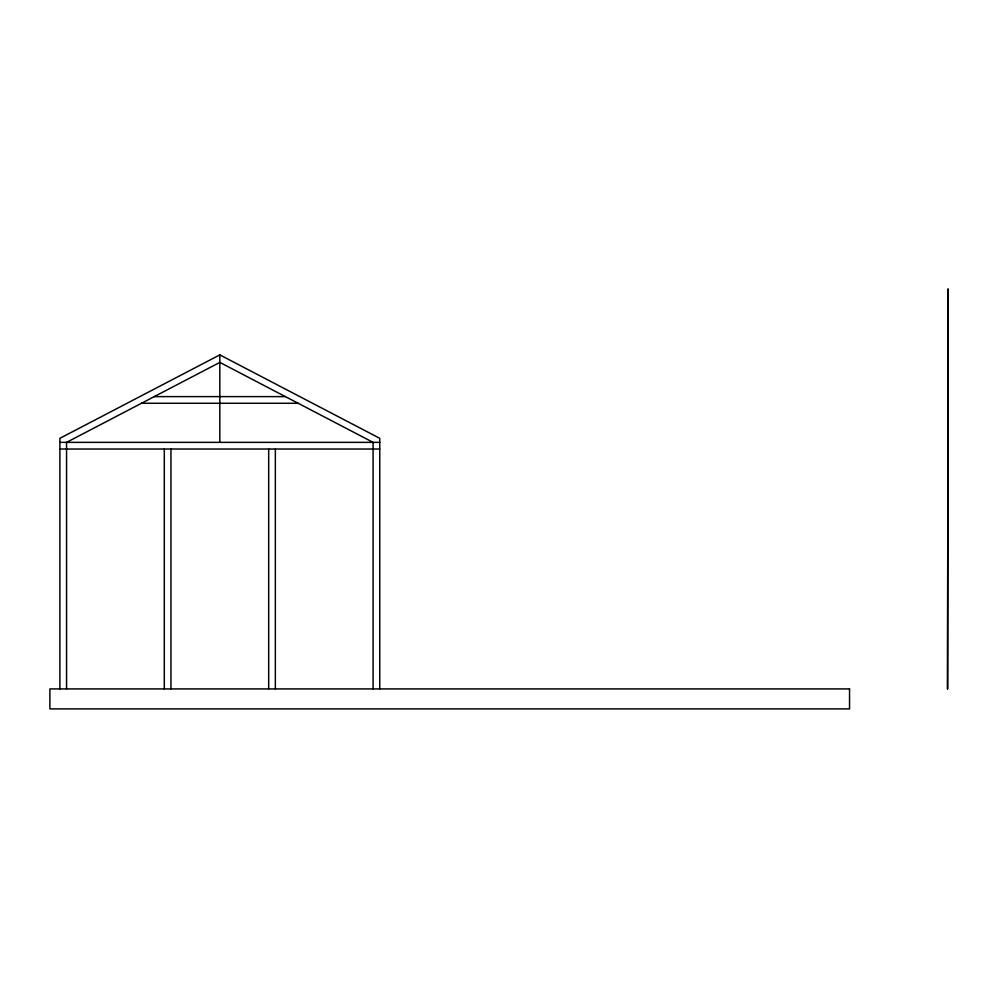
<?xml version="1.0" encoding="UTF-8"?>
<svg xmlns="http://www.w3.org/2000/svg" width="998" height="998" viewBox="0 0 998 998"><rect width="100%" height="100%" fill="white"/><g stroke="black" fill="none" stroke-linecap="round" stroke-linejoin="round"><path stroke-width="1.5" d="M379.751 688.919L379.751 438.322L219.822 354.876L59.892 438.322L59.892 688.919M154.228 396.618L285.341 396.618M141.454 403.279L298.115 403.279M59.892 442.364L379.751 442.364M59.892 449.025L379.751 449.025M373.09 688.919L373.09 442.364L219.822 362.399L66.554 442.364L66.554 688.919M275.361 449.025L275.361 688.919M268.687 449.025L268.687 688.919M219.822 354.876L219.822 442.364M170.957 449.025L170.957 688.919M164.296 449.025L164.296 688.919M948.1 289.096L947.564 688.919L948.1 289.096M849.548 688.919L49.9 688.919L49.9 708.904L849.548 708.904L849.548 688.919"/></g></svg>
